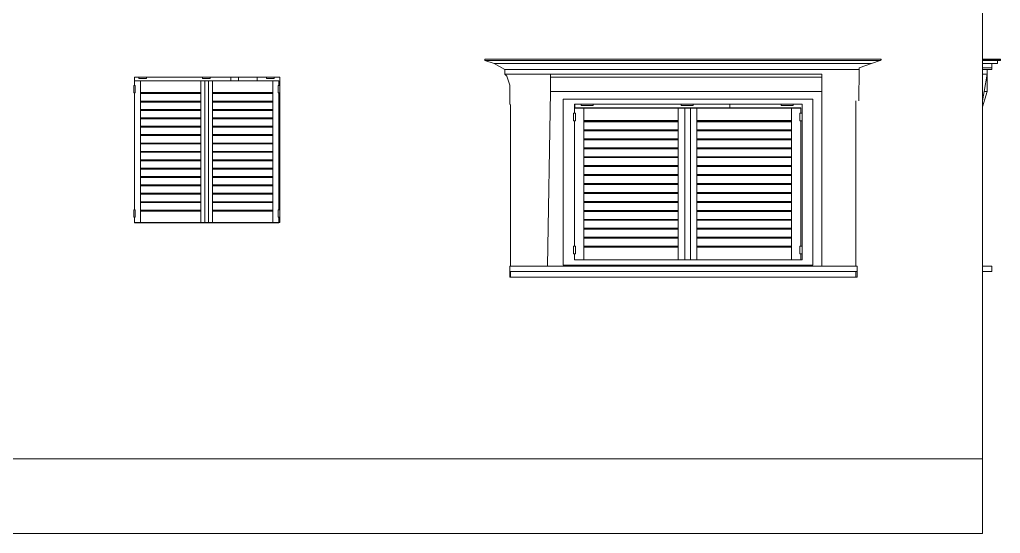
# Model space of a CAD drawing. Header units: inches. Extents: x 16.2 to 49.2, y 7.1 to 20.7.
# Drawn here: x 42.8 to 48.2, y 15.09 to 17.92 of the extents above; entities that cross this region are included whole.
import ezdxf

# ---------------------------------------------------------------- set-up
doc = ezdxf.new("R2010")
doc.units = ezdxf.units.IN
doc.header["$MEASUREMENT"] = 0
doc.layers.add('0inne_gulv', color=252, linetype='Continuous', lineweight=13)

# ---------------------------------------------------------------- blocks, each defined once
blk = doc.blocks.new('DEREK SMALL HOUSE rs')
for p, q in [((1.9265, 0.0837), (1.9265, 0.5837)), ((1.3693, 0.0837), (-0.8119, 0.0837)), ((-0.8119, 0.0837), (-0.8119, 0.0766)), ((-0.8119, 0.0766), (1.3635, 0.0766)), ((-0.8119, 0.0766), (-0.762, 0.0596)), ((-0.762, 0.0596), (1.3153, 0.0596)), ((-0.7018, 0.0268), (-0.762, 0.0596)), ((1.2473, 0.0356), (1.3153, 0.0596)), ((1.3153, 0.0596), (1.3635, 0.0766)), ((1.3635, 0.0766), (1.3693, 0.0786)), ((1.3693, 0.0786), (1.3693, 0.0837)), ((1.9265, 0.0837), (2.0254, 0.0837)), ((1.9265, 0.0786), (1.9265, 0.0837)), ((1.9265, 0.0786), (2.0254, 0.0786)), ((1.9265, 0.0766), (1.9265, 0.0786)), ((1.9265, 0.0766), (2.0089, 0.0766)), ((1.9265, 0.0596), (1.9265, 0.0766)), ((1.9265, 0.0596), (1.9784, 0.0596)), ((1.9265, 0.0356), (1.9265, 0.0596)), ((1.9784, 0.0596), (2.0089, 0.0596)), ((1.9784, 0.0356), (1.9784, 0.0596)), ((2.0089, 0.0596), (2.0089, 0.0766)), ((2.0089, 0.0766), (2.0254, 0.0766)), ((2.0254, 0.0786), (2.0254, 0.0837)), ((2.0254, 0.0766), (2.0254, 0.0786)), ((-0.7018, 0.0268), (1.2472, 0.0268)), ((-0.7018, 0.0268), (-0.7018, 0.001)), ((-0.7018, 0.001), (-0.6917, -0.01)), ((-0.7018, 0.001), (-0.4503, 0.001)), ((-0.4503, 0.001), (-0.4506, -0.0163)), ((-0.4503, 0.001), (1.0433, 0.001)), ((1.0433, 0.001), (1.0433, -0.0163)), ((1.2457, -0.1455), (1.2472, 0.0268)), ((1.2472, 0.0268), (1.2473, 0.0356)), ((1.9265, 0.0356), (1.9784, 0.0356)), ((1.9265, 0.0268), (1.9265, 0.0356)), ((1.9265, 0.0268), (1.952, 0.0268)), ((1.9265, 0.001), (1.9265, 0.0268)), ((1.9265, 0.001), (1.952, 0.001)), ((1.9265, -0.1455), (1.9265, 0.001)), ((1.9352, -0.0955), (1.952, 0.001)), ((1.952, 0.0268), (1.9784, 0.0268)), ((1.952, 0.001), (1.952, 0.0268)), ((1.952, 0.001), (1.952, -0.0955)), ((1.9784, 0.0268), (1.9784, 0.0356)), ((-2.7419, -0.0617), (-2.7419, -0.0163)), ((-2.7174, -0.0163), (-2.7419, -0.0163)), ((-2.7086, -0.0352), (-2.7413, -0.0352)), ((-2.7413, -0.0352), (-2.7413, -0.0366)), ((-2.7086, -0.0366), (-2.7413, -0.0366)), ((-2.7413, -0.0366), (-2.7413, -0.0617)), ((-2.6749, -0.0163), (-2.7174, -0.0163)), ((-2.7174, -0.0235), (-2.7174, -0.0163)), ((-2.6749, -0.0235), (-2.7174, -0.0235)), ((-2.7086, -0.0352), (-2.3764, -0.0352)), ((-2.7086, -0.0352), (-2.7086, -0.0366)), ((-2.3764, -0.0366), (-2.7086, -0.0366)), ((-2.7086, -0.0366), (-2.7086, -0.1005)), ((-2.3663, -0.0163), (-2.6749, -0.0163)), ((-2.6749, -0.0163), (-2.6749, -0.0235)), ((-2.3437, -0.0352), (-2.3764, -0.0352)), ((-2.3764, -0.0352), (-2.3764, -0.0366)), ((-2.3764, -0.0366), (-2.3764, -0.1005)), ((-2.3537, -0.0366), (-2.3764, -0.0366)), ((-2.3238, -0.0163), (-2.3663, -0.0163)), ((-2.3663, -0.0235), (-2.3663, -0.0163)), ((-2.3238, -0.0235), (-2.3663, -0.0235)), ((-2.3537, -0.8164), (-2.3537, -0.0366)), ((-2.3437, -0.0366), (-2.3537, -0.0366)), ((-2.3437, -0.0352), (-2.3437, -0.0366)), ((-2.311, -0.0352), (-2.3437, -0.0352)), ((-2.3437, -0.0366), (-2.3336, -0.0366)), ((-2.3336, -0.8164), (-2.3336, -0.0366)), ((-2.311, -0.0366), (-2.3336, -0.0366)), ((-2.2111, -0.0163), (-2.3238, -0.0163)), ((-2.3238, -0.0163), (-2.3238, -0.0235)), ((-2.311, -0.0352), (-2.311, -0.0366)), ((-2.311, -0.0352), (-2.2111, -0.0352)), ((-1.9788, -0.0366), (-2.311, -0.0366)), ((-2.311, -0.0366), (-2.311, -0.1005)), ((-2.2111, -0.0352), (-2.2111, -0.0163)), ((-2.1693, -0.0163), (-2.2111, -0.0163)), ((-2.2111, -0.0352), (-2.1693, -0.0352)), ((-2.1693, -0.0352), (-2.1693, -0.0163)), ((-2.0653, -0.0163), (-2.1693, -0.0163)), ((-2.1693, -0.0352), (-2.0653, -0.0352)), ((-2.0653, -0.0352), (-2.0653, -0.0163)), ((-2.0152, -0.0163), (-2.0653, -0.0163)), ((-2.0653, -0.0352), (-1.9788, -0.0352)), ((-1.9726, -0.0163), (-2.0152, -0.0163)), ((-2.0152, -0.0235), (-2.0152, -0.0163)), ((-1.9726, -0.0235), (-2.0152, -0.0235)), ((-1.946, -0.0352), (-1.9788, -0.0352)), ((-1.9788, -0.0352), (-1.9788, -0.0366)), ((-1.946, -0.0366), (-1.9788, -0.0366)), ((-1.9788, -0.0366), (-1.9788, -0.1005)), ((-1.9419, -0.0163), (-1.9726, -0.0163)), ((-1.9726, -0.0163), (-1.9726, -0.0235)), ((-1.946, -0.0352), (-1.946, -0.0366)), ((-1.946, -0.0617), (-1.946, -0.0366)), ((-1.9419, -0.0617), (-1.9419, -0.0163)), ((-0.6917, -0.01), (-0.6742, -0.0597)), ((-0.4506, -0.0163), (-0.4519, -0.0955)), ((1.0433, -0.0163), (-0.4506, -0.0163)), ((1.0433, -0.0163), (1.0433, -0.0955)), ((-2.7448, -0.0617), (-2.7448, -0.1023)), ((-2.7448, -0.0617), (-2.7419, -0.0617)), ((-2.7419, -0.1023), (-2.7448, -0.1023)), ((-2.7413, -0.0617), (-2.7419, -0.0617)), ((-2.7419, -0.7464), (-2.7419, -0.1023)), ((-2.7419, -0.1023), (-2.7413, -0.1023)), ((-2.7413, -0.0617), (-2.7372, -0.0617)), ((-2.7413, -0.1023), (-2.7413, -0.7464)), ((-2.7413, -0.1023), (-2.7372, -0.1023)), ((-2.7372, -0.0617), (-2.7372, -0.1023)), ((-2.7086, -0.1018), (-2.7086, -0.1005)), ((-2.7086, -0.1005), (-2.3764, -0.1005)), ((-2.7086, -0.1018), (-2.3764, -0.1018)), ((-2.7086, -0.1029), (-2.7086, -0.1018)), ((-2.3764, -0.1029), (-2.7086, -0.1029)), ((-2.7086, -0.1067), (-2.7086, -0.1029)), ((-2.3764, -0.1067), (-2.7086, -0.1067)), ((-2.7086, -0.148), (-2.7086, -0.1067)), ((-2.3764, -0.1005), (-2.3764, -0.1018)), ((-2.3764, -0.1018), (-2.3764, -0.1029)), ((-2.3764, -0.1029), (-2.3764, -0.1067)), ((-2.3764, -0.1067), (-2.3764, -0.148)), ((-2.311, -0.1018), (-2.311, -0.1005)), ((-2.311, -0.1005), (-1.9788, -0.1005)), ((-2.311, -0.1029), (-2.311, -0.1018)), ((-2.311, -0.1018), (-2.2111, -0.1018)), ((-2.2111, -0.1029), (-2.311, -0.1029)), ((-2.311, -0.1067), (-2.311, -0.1029)), ((-1.9788, -0.1067), (-2.311, -0.1067)), ((-2.311, -0.148), (-2.311, -0.1067)), ((-2.2111, -0.1029), (-2.2111, -0.1018)), ((-2.2111, -0.1018), (-2.1693, -0.1018)), ((-2.1693, -0.1029), (-2.2111, -0.1029)), ((-2.2111, -0.1031), (-2.2111, -0.103)), ((-2.1693, -0.1029), (-2.1693, -0.1018)), ((-2.1693, -0.1018), (-2.0653, -0.1018)), ((-2.0653, -0.1029), (-2.1693, -0.1029)), ((-2.1693, -0.1031), (-2.1693, -0.103)), ((-2.0653, -0.1029), (-2.0653, -0.1018)), ((-2.0653, -0.1018), (-1.9788, -0.1018)), ((-1.9788, -0.1029), (-2.0653, -0.1029)), ((-2.0653, -0.1031), (-2.0653, -0.103)), ((-1.9788, -0.1005), (-1.9788, -0.1018)), ((-1.9788, -0.1018), (-1.9788, -0.1029)), ((-1.9788, -0.1029), (-1.9788, -0.1067)), ((-1.9788, -0.1067), (-1.9788, -0.148)), ((-1.9495, -0.0617), (-1.9495, -0.1023)), ((-1.946, -0.0617), (-1.9495, -0.0617)), ((-1.946, -0.1023), (-1.9495, -0.1023)), ((-1.946, -0.0617), (-1.9419, -0.0617)), ((-1.946, -0.7464), (-1.946, -0.1023)), ((-1.9419, -0.1023), (-1.946, -0.1023)), ((-1.9419, -0.0617), (-1.9419, -0.1023)), ((-1.9419, -0.7464), (-1.9419, -0.1023)), ((-0.6742, -0.0597), (-0.6742, -0.1661)), ((-0.4519, -0.0955), (-0.4676, -1.0551)), ((-0.4519, -0.0955), (1.0433, -0.0955)), ((1.0433, -1.0551), (1.0433, -0.0955)), ((1.952, -0.0955), (1.9265, -0.1783)), ((1.9265, -0.1455), (1.9352, -0.0955)), ((1.9352, -0.0955), (1.952, -0.0955)), ((-2.3764, -0.148), (-2.7086, -0.148)), ((-2.7086, -0.149), (-2.7086, -0.148)), ((-2.3764, -0.149), (-2.7086, -0.149)), ((-2.7086, -0.1528), (-2.7086, -0.149)), ((-2.3764, -0.1528), (-2.7086, -0.1528)), ((-2.7086, -0.1941), (-2.7086, -0.1528)), ((-2.3764, -0.149), (-2.3764, -0.148)), ((-2.3764, -0.149), (-2.3764, -0.1528)), ((-2.3764, -0.1528), (-2.3764, -0.1941)), ((-1.9788, -0.148), (-2.311, -0.148)), ((-2.311, -0.149), (-2.311, -0.148)), ((-1.9788, -0.149), (-2.311, -0.149)), ((-2.311, -0.1528), (-2.311, -0.149)), ((-1.9788, -0.1528), (-2.311, -0.1528)), ((-2.311, -0.1941), (-2.311, -0.1528)), ((-1.9788, -0.149), (-1.9788, -0.148)), ((-1.9788, -0.149), (-1.9788, -0.1528)), ((-1.9788, -0.1528), (-1.9788, -0.1941)), ((-0.3811, -0.1365), (-0.3811, -1.0509)), ((0.9922, -0.1365), (-0.3811, -0.1365)), ((0.9922, -1.0509), (0.9922, -0.1365)), ((1.2296, -1.0551), (1.2296, -0.1455)), ((1.9265, -0.1783), (1.9265, -0.1455)), ((-2.3764, -0.1941), (-2.7086, -0.1941)), ((-2.7086, -0.1951), (-2.7086, -0.1941)), ((-2.3764, -0.1951), (-2.7086, -0.1951)), ((-2.7086, -0.1989), (-2.7086, -0.1951)), ((-2.3764, -0.1989), (-2.7086, -0.1989)), ((-2.7086, -0.2401), (-2.7086, -0.1989)), ((-2.3764, -0.1951), (-2.3764, -0.1941)), ((-2.3764, -0.1951), (-2.3764, -0.1989)), ((-2.3764, -0.1989), (-2.3764, -0.2401)), ((-1.9788, -0.1941), (-2.311, -0.1941)), ((-2.311, -0.1951), (-2.311, -0.1941)), ((-1.9788, -0.1951), (-2.311, -0.1951)), ((-2.311, -0.1989), (-2.311, -0.1951)), ((-1.9788, -0.1989), (-2.311, -0.1989)), ((-2.311, -0.2401), (-2.311, -0.1989)), ((-1.9788, -0.1951), (-1.9788, -0.1941)), ((-1.9788, -0.1951), (-1.9788, -0.1989)), ((-1.9788, -0.1989), (-1.9788, -0.2401)), ((-0.672, -1.0551), (-0.672, -0.1661)), ((-0.325, -0.2134), (-0.325, -0.2569)), ((-0.325, -0.2134), (-0.3197, -0.2134)), ((-0.3197, -0.1649), (-0.3197, -0.2134)), ((-0.3169, -0.1649), (-0.3197, -0.1649)), ((-0.3196, -0.2134), (-0.3197, -0.2134)), ((-0.3196, -0.1852), (-0.3196, -0.1866)), ((-0.3169, -0.1852), (-0.3196, -0.1852)), ((-0.2683, -0.1866), (-0.3196, -0.1866)), ((-0.3196, -0.1866), (-0.3196, -0.2134)), ((-0.3196, -0.2134), (-0.3131, -0.2134)), ((-0.3169, -0.1852), (-0.3169, -0.1649)), ((-0.2821, -0.1649), (-0.3169, -0.1649)), ((-0.2683, -0.1852), (-0.3169, -0.1852)), ((-0.3131, -0.2134), (-0.3131, -0.2569)), ((-0.2154, -0.1649), (-0.2821, -0.1649)), ((-0.2821, -0.1726), (-0.2821, -0.1649)), ((-0.2154, -0.1726), (-0.2821, -0.1726)), ((-0.2683, -0.1852), (0.2524, -0.1852)), ((-0.2683, -0.1852), (-0.2683, -0.1866)), ((0.2524, -0.1866), (-0.2683, -0.1866)), ((-0.2683, -0.1866), (-0.2683, -0.2549)), ((0.2683, -0.1649), (-0.2154, -0.1649)), ((-0.2154, -0.1649), (-0.2154, -0.1726)), ((0.3037, -0.1852), (0.2524, -0.1852)), ((0.2524, -0.1852), (0.2524, -0.1866)), ((0.2524, -0.1866), (0.2524, -0.2549)), ((0.288, -0.1866), (0.2524, -0.1866)), ((0.3349, -0.1649), (0.2683, -0.1649)), ((0.2683, -0.1726), (0.2683, -0.1649)), ((0.3349, -0.1726), (0.2683, -0.1726)), ((0.288, -1.0202), (0.288, -0.1866)), ((0.3037, -0.1866), (0.288, -0.1866)), ((0.3037, -0.1852), (0.3037, -0.1866)), ((0.355, -0.1852), (0.3037, -0.1852)), ((0.3037, -0.1866), (0.3195, -0.1866)), ((0.3195, -1.0202), (0.3195, -0.1866)), ((0.355, -0.1866), (0.3195, -0.1866)), ((0.5361, -0.1649), (0.3349, -0.1649)), ((0.3349, -0.1649), (0.3349, -0.1726)), ((0.355, -0.1852), (0.355, -0.1866)), ((0.355, -0.1852), (0.5361, -0.1852)), ((0.8757, -0.1866), (0.355, -0.1866)), ((0.355, -0.1866), (0.355, -0.2549)), ((0.5361, -0.1852), (0.5361, -0.1649)), ((0.8187, -0.1649), (0.5361, -0.1649)), ((0.5361, -0.1852), (0.8757, -0.1852)), ((0.8853, -0.1649), (0.8187, -0.1649)), ((0.8187, -0.1726), (0.8187, -0.1649)), ((0.8853, -0.1726), (0.8187, -0.1726)), ((0.927, -0.1852), (0.8757, -0.1852)), ((0.8757, -0.1852), (0.8757, -0.1866)), ((0.927, -0.1866), (0.8757, -0.1866)), ((0.8757, -0.1866), (0.8757, -0.2549)), ((0.9335, -0.1649), (0.8853, -0.1649)), ((0.8853, -0.1649), (0.8853, -0.1726)), ((0.9216, -0.2134), (0.9216, -0.2569)), ((0.927, -0.2134), (0.9216, -0.2134)), ((0.927, -0.1852), (0.927, -0.1866)), ((0.927, -0.2134), (0.927, -0.1866)), ((0.927, -0.2134), (0.9335, -0.2134)), ((0.9335, -0.2134), (0.9335, -0.1649)), ((0.9335, -0.2134), (0.9335, -0.2569)), ((1.9265, -1.0551), (1.9265, -0.1783)), ((-2.3764, -0.2401), (-2.7086, -0.2401)), ((-2.7086, -0.2412), (-2.7086, -0.2401)), ((-2.3764, -0.2412), (-2.7086, -0.2412)), ((-2.7086, -0.245), (-2.7086, -0.2412)), ((-2.3764, -0.245), (-2.7086, -0.245)), ((-2.7086, -0.2862), (-2.7086, -0.245)), ((-2.3764, -0.2412), (-2.3764, -0.2401)), ((-2.3764, -0.2412), (-2.3764, -0.245)), ((-2.3764, -0.245), (-2.3764, -0.2862)), ((-1.9788, -0.2401), (-2.311, -0.2401)), ((-2.311, -0.2412), (-2.311, -0.2401)), ((-1.9788, -0.2412), (-2.311, -0.2412)), ((-2.311, -0.245), (-2.311, -0.2412)), ((-1.9788, -0.245), (-2.311, -0.245)), ((-2.311, -0.2862), (-2.311, -0.245)), ((-1.9788, -0.2412), (-1.9788, -0.2401)), ((-1.9788, -0.2412), (-1.9788, -0.245)), ((-1.9788, -0.245), (-1.9788, -0.2862)), ((-0.3197, -0.2569), (-0.325, -0.2569)), ((-0.3197, -0.2569), (-0.3197, -0.9454)), ((-0.3197, -0.2569), (-0.3196, -0.2569)), ((-0.3196, -0.2569), (-0.3196, -0.9454)), ((-0.3196, -0.2569), (-0.3131, -0.2569)), ((-0.2683, -0.2563), (-0.2683, -0.2549)), ((-0.2683, -0.2549), (0.2524, -0.2549)), ((-0.2683, -0.2563), (0.2524, -0.2563)), ((-0.2683, -0.2575), (-0.2683, -0.2563)), ((0.2524, -0.2575), (-0.2683, -0.2575)), ((-0.2683, -0.2616), (-0.2683, -0.2575)), ((0.2524, -0.2616), (-0.2683, -0.2616)), ((-0.2683, -0.3057), (-0.2683, -0.2616)), ((0.2524, -0.2549), (0.2524, -0.2563)), ((0.2524, -0.2563), (0.2524, -0.2575)), ((0.2524, -0.2575), (0.2524, -0.2616)), ((0.2524, -0.2616), (0.2524, -0.3057)), ((0.355, -0.2563), (0.355, -0.2549)), ((0.355, -0.2549), (0.8757, -0.2549)), ((0.355, -0.2575), (0.355, -0.2563)), ((0.355, -0.2563), (0.5361, -0.2563)), ((0.5361, -0.2575), (0.355, -0.2575)), ((0.355, -0.2616), (0.355, -0.2575)), ((0.8757, -0.2616), (0.355, -0.2616)), ((0.355, -0.3057), (0.355, -0.2616)), ((0.5361, -0.2575), (0.5361, -0.2563)), ((0.5361, -0.2563), (0.8757, -0.2563)), ((0.8757, -0.2575), (0.5361, -0.2575)), ((0.5361, -0.2577), (0.5361, -0.2576)), ((0.8757, -0.2549), (0.8757, -0.2563)), ((0.8757, -0.2563), (0.8757, -0.2575)), ((0.8757, -0.2575), (0.8757, -0.2616)), ((0.8757, -0.2616), (0.8757, -0.3057)), ((0.927, -0.2569), (0.9216, -0.2569)), ((0.927, -0.9454), (0.927, -0.2569)), ((0.9335, -0.2569), (0.927, -0.2569)), ((0.9335, -0.9454), (0.9335, -0.2569)), ((-2.3764, -0.2862), (-2.7086, -0.2862)), ((-2.7086, -0.2873), (-2.7086, -0.2862)), ((-2.3764, -0.2873), (-2.7086, -0.2873)), ((-2.7086, -0.2911), (-2.7086, -0.2873)), ((-2.3764, -0.2911), (-2.7086, -0.2911)), ((-2.7086, -0.3323), (-2.7086, -0.2911)), ((-2.3764, -0.2873), (-2.3764, -0.2862)), ((-2.3764, -0.2873), (-2.3764, -0.2911)), ((-2.3764, -0.2911), (-2.3764, -0.3323)), ((-1.9788, -0.2862), (-2.311, -0.2862)), ((-2.311, -0.2873), (-2.311, -0.2862)), ((-1.9788, -0.2873), (-2.311, -0.2873)), ((-2.311, -0.2911), (-2.311, -0.2873)), ((-1.9788, -0.2911), (-2.311, -0.2911)), ((-2.311, -0.3323), (-2.311, -0.2911)), ((-1.9788, -0.2873), (-1.9788, -0.2862)), ((-1.9788, -0.2873), (-1.9788, -0.2911)), ((-1.9788, -0.2911), (-1.9788, -0.3323)), ((0.2524, -0.3057), (-0.2683, -0.3057)), ((-0.2683, -0.3068), (-0.2683, -0.3057)), ((0.2524, -0.3068), (-0.2683, -0.3068)), ((-0.2683, -0.3109), (-0.2683, -0.3068)), ((0.2524, -0.3109), (-0.2683, -0.3109)), ((-0.2683, -0.3549), (-0.2683, -0.3109)), ((0.2524, -0.3068), (0.2524, -0.3057)), ((0.2524, -0.3068), (0.2524, -0.3109)), ((0.2524, -0.3109), (0.2524, -0.3549)), ((0.8757, -0.3057), (0.355, -0.3057)), ((0.355, -0.3068), (0.355, -0.3057)), ((0.8757, -0.3068), (0.355, -0.3068)), ((0.355, -0.3109), (0.355, -0.3068)), ((0.8757, -0.3109), (0.355, -0.3109)), ((0.355, -0.3549), (0.355, -0.3109)), ((0.8757, -0.3068), (0.8757, -0.3057)), ((0.8757, -0.3068), (0.8757, -0.3109)), ((0.8757, -0.3109), (0.8757, -0.3549)), ((-2.3764, -0.3323), (-2.7086, -0.3323)), ((-2.7086, -0.3333), (-2.7086, -0.3323)), ((-2.3764, -0.3333), (-2.7086, -0.3333)), ((-2.7086, -0.3371), (-2.7086, -0.3333)), ((-2.3764, -0.3371), (-2.7086, -0.3371)), ((-2.7086, -0.3784), (-2.7086, -0.3371)), ((-2.3764, -0.3333), (-2.3764, -0.3323)), ((-2.3764, -0.3333), (-2.3764, -0.3371)), ((-2.3764, -0.3371), (-2.3764, -0.3784)), ((-1.9788, -0.3323), (-2.311, -0.3323)), ((-2.311, -0.3333), (-2.311, -0.3323)), ((-1.9788, -0.3333), (-2.311, -0.3333)), ((-2.311, -0.3371), (-2.311, -0.3333)), ((-1.9788, -0.3371), (-2.311, -0.3371)), ((-2.311, -0.3784), (-2.311, -0.3371)), ((-1.9788, -0.3333), (-1.9788, -0.3323)), ((-1.9788, -0.3333), (-1.9788, -0.3371)), ((-1.9788, -0.3371), (-1.9788, -0.3784)), ((0.2524, -0.3549), (-0.2683, -0.3549)), ((-0.2683, -0.356), (-0.2683, -0.3549)), ((0.2524, -0.356), (-0.2683, -0.356)), ((-0.2683, -0.3601), (-0.2683, -0.356)), ((0.2524, -0.3601), (-0.2683, -0.3601)), ((-0.2683, -0.4042), (-0.2683, -0.3601)), ((0.2524, -0.356), (0.2524, -0.3549)), ((0.2524, -0.356), (0.2524, -0.3601)), ((0.2524, -0.3601), (0.2524, -0.4042)), ((0.8757, -0.3549), (0.355, -0.3549)), ((0.355, -0.356), (0.355, -0.3549)), ((0.8757, -0.356), (0.355, -0.356)), ((0.355, -0.3601), (0.355, -0.356)), ((0.8757, -0.3601), (0.355, -0.3601)), ((0.355, -0.4042), (0.355, -0.3601)), ((0.8757, -0.356), (0.8757, -0.3549)), ((0.8757, -0.356), (0.8757, -0.3601)), ((0.8757, -0.3601), (0.8757, -0.4042)), ((-2.3764, -0.3784), (-2.7086, -0.3784)), ((-2.7086, -0.3794), (-2.7086, -0.3784)), ((-2.3764, -0.3794), (-2.7086, -0.3794)), ((-2.7086, -0.3832), (-2.7086, -0.3794)), ((-2.3764, -0.3832), (-2.7086, -0.3832)), ((-2.7086, -0.4245), (-2.7086, -0.3832)), ((-2.3764, -0.4245), (-2.7086, -0.4245)), ((-2.7086, -0.4255), (-2.7086, -0.4245)), ((-2.3764, -0.4255), (-2.7086, -0.4255)), ((-2.7086, -0.4293), (-2.7086, -0.4255)), ((-2.3764, -0.4293), (-2.7086, -0.4293)), ((-2.7086, -0.4705), (-2.7086, -0.4293)), ((-2.3764, -0.3794), (-2.3764, -0.3784)), ((-2.3764, -0.3794), (-2.3764, -0.3832)), ((-2.3764, -0.3832), (-2.3764, -0.4245)), ((-2.3764, -0.4255), (-2.3764, -0.4245)), ((-2.3764, -0.4255), (-2.3764, -0.4293)), ((-2.3764, -0.4293), (-2.3764, -0.4705)), ((-1.9788, -0.3784), (-2.311, -0.3784)), ((-2.311, -0.3794), (-2.311, -0.3784)), ((-1.9788, -0.3794), (-2.311, -0.3794)), ((-2.311, -0.3832), (-2.311, -0.3794)), ((-1.9788, -0.3832), (-2.311, -0.3832)), ((-2.311, -0.4245), (-2.311, -0.3832)), ((-1.9788, -0.4245), (-2.311, -0.4245)), ((-2.311, -0.4255), (-2.311, -0.4245)), ((-1.9788, -0.4255), (-2.311, -0.4255)), ((-2.311, -0.4293), (-2.311, -0.4255)), ((-1.9788, -0.4293), (-2.311, -0.4293)), ((-2.311, -0.4705), (-2.311, -0.4293)), ((-1.9788, -0.3794), (-1.9788, -0.3784)), ((-1.9788, -0.3794), (-1.9788, -0.3832)), ((-1.9788, -0.3832), (-1.9788, -0.4245)), ((-1.9788, -0.4255), (-1.9788, -0.4245)), ((-1.9788, -0.4255), (-1.9788, -0.4293)), ((-1.9788, -0.4293), (-1.9788, -0.4705)), ((0.2524, -0.4042), (-0.2683, -0.4042)), ((-0.2683, -0.4053), (-0.2683, -0.4042)), ((0.2524, -0.4053), (-0.2683, -0.4053)), ((-0.2683, -0.4094), (-0.2683, -0.4053)), ((0.2524, -0.4094), (-0.2683, -0.4094)), ((-0.2683, -0.4535), (-0.2683, -0.4094)), ((0.2524, -0.4053), (0.2524, -0.4042)), ((0.2524, -0.4053), (0.2524, -0.4094)), ((0.2524, -0.4094), (0.2524, -0.4535)), ((0.8757, -0.4042), (0.355, -0.4042)), ((0.355, -0.4053), (0.355, -0.4042)), ((0.8757, -0.4053), (0.355, -0.4053)), ((0.355, -0.4094), (0.355, -0.4053)), ((0.8757, -0.4094), (0.355, -0.4094)), ((0.355, -0.4535), (0.355, -0.4094)), ((0.8757, -0.4053), (0.8757, -0.4042)), ((0.8757, -0.4053), (0.8757, -0.4094)), ((0.8757, -0.4094), (0.8757, -0.4535)), ((-2.3764, -0.4705), (-2.7086, -0.4705)), ((-2.7086, -0.4716), (-2.7086, -0.4705)), ((-2.3764, -0.4716), (-2.7086, -0.4716)), ((-2.7086, -0.4754), (-2.7086, -0.4716)), ((-2.3764, -0.4754), (-2.7086, -0.4754)), ((-2.7086, -0.5166), (-2.7086, -0.4754)), ((-2.3764, -0.4716), (-2.3764, -0.4705)), ((-2.3764, -0.4716), (-2.3764, -0.4754)), ((-2.3764, -0.4754), (-2.3764, -0.5166)), ((-1.9788, -0.4705), (-2.311, -0.4705)), ((-2.311, -0.4716), (-2.311, -0.4705)), ((-1.9788, -0.4716), (-2.311, -0.4716)), ((-2.311, -0.4754), (-2.311, -0.4716)), ((-1.9788, -0.4754), (-2.311, -0.4754)), ((-2.311, -0.5166), (-2.311, -0.4754)), ((-1.9788, -0.4716), (-1.9788, -0.4705)), ((-1.9788, -0.4716), (-1.9788, -0.4754)), ((-1.9788, -0.4754), (-1.9788, -0.5166)), ((0.2524, -0.4535), (-0.2683, -0.4535)), ((-0.2683, -0.4546), (-0.2683, -0.4535)), ((0.2524, -0.4546), (-0.2683, -0.4546)), ((-0.2683, -0.4586), (-0.2683, -0.4546)), ((0.2524, -0.4586), (-0.2683, -0.4586)), ((-0.2683, -0.5027), (-0.2683, -0.4586)), ((0.2524, -0.4546), (0.2524, -0.4535)), ((0.2524, -0.4546), (0.2524, -0.4586)), ((0.2524, -0.4586), (0.2524, -0.5027)), ((0.8757, -0.4535), (0.355, -0.4535)), ((0.355, -0.4546), (0.355, -0.4535)), ((0.8757, -0.4546), (0.355, -0.4546)), ((0.355, -0.4586), (0.355, -0.4546)), ((0.8757, -0.4586), (0.355, -0.4586)), ((0.355, -0.5027), (0.355, -0.4586)), ((0.8757, -0.4546), (0.8757, -0.4535)), ((0.8757, -0.4546), (0.8757, -0.4586)), ((0.8757, -0.4586), (0.8757, -0.5027)), ((-2.3764, -0.5166), (-2.7086, -0.5166)), ((-2.7086, -0.5177), (-2.7086, -0.5166)), ((-2.3764, -0.5177), (-2.7086, -0.5177)), ((-2.7086, -0.5215), (-2.7086, -0.5177)), ((-2.3764, -0.5215), (-2.7086, -0.5215)), ((-2.7086, -0.5627), (-2.7086, -0.5215)), ((-2.3764, -0.5177), (-2.3764, -0.5166)), ((-2.3764, -0.5177), (-2.3764, -0.5215)), ((-2.3764, -0.5215), (-2.3764, -0.5627)), ((-1.9788, -0.5166), (-2.311, -0.5166)), ((-2.311, -0.5177), (-2.311, -0.5166)), ((-1.9788, -0.5177), (-2.311, -0.5177)), ((-2.311, -0.5215), (-2.311, -0.5177)), ((-1.9788, -0.5215), (-2.311, -0.5215)), ((-2.311, -0.5627), (-2.311, -0.5215)), ((-1.9788, -0.5177), (-1.9788, -0.5166)), ((-1.9788, -0.5177), (-1.9788, -0.5215)), ((-1.9788, -0.5215), (-1.9788, -0.5627)), ((0.2524, -0.5027), (-0.2683, -0.5027)), ((-0.2683, -0.5038), (-0.2683, -0.5027)), ((0.2524, -0.5038), (-0.2683, -0.5038)), ((-0.2683, -0.5079), (-0.2683, -0.5038)), ((0.2524, -0.5079), (-0.2683, -0.5079)), ((-0.2683, -0.552), (-0.2683, -0.5079)), ((0.2524, -0.5038), (0.2524, -0.5027)), ((0.2524, -0.5038), (0.2524, -0.5079)), ((0.2524, -0.5079), (0.2524, -0.552)), ((0.8757, -0.5027), (0.355, -0.5027)), ((0.355, -0.5038), (0.355, -0.5027)), ((0.8757, -0.5038), (0.355, -0.5038)), ((0.355, -0.5079), (0.355, -0.5038)), ((0.8757, -0.5079), (0.355, -0.5079)), ((0.355, -0.552), (0.355, -0.5079)), ((0.8757, -0.5038), (0.8757, -0.5027)), ((0.8757, -0.5038), (0.8757, -0.5079)), ((0.8757, -0.5079), (0.8757, -0.552)), ((-2.3764, -0.5627), (-2.7086, -0.5627)), ((-2.7086, -0.5637), (-2.7086, -0.5627)), ((-2.3764, -0.5637), (-2.7086, -0.5637)), ((-2.7086, -0.5676), (-2.7086, -0.5637)), ((-2.3764, -0.5676), (-2.7086, -0.5676)), ((-2.7086, -0.6088), (-2.7086, -0.5676)), ((-2.3764, -0.5637), (-2.3764, -0.5627)), ((-2.3764, -0.5637), (-2.3764, -0.5676)), ((-2.3764, -0.5676), (-2.3764, -0.6088)), ((-1.9788, -0.5627), (-2.311, -0.5627)), ((-2.311, -0.5637), (-2.311, -0.5627)), ((-1.9788, -0.5637), (-2.311, -0.5637)), ((-2.311, -0.5676), (-2.311, -0.5637)), ((-1.9788, -0.5676), (-2.311, -0.5676)), ((-2.311, -0.6088), (-2.311, -0.5676)), ((-1.9788, -0.5637), (-1.9788, -0.5627)), ((-1.9788, -0.5637), (-1.9788, -0.5676)), ((-1.9788, -0.5676), (-1.9788, -0.6088)), ((0.2524, -0.552), (-0.2683, -0.552)), ((-0.2683, -0.5531), (-0.2683, -0.552)), ((0.2524, -0.5531), (-0.2683, -0.5531)), ((-0.2683, -0.5572), (-0.2683, -0.5531)), ((0.2524, -0.5572), (-0.2683, -0.5572)), ((-0.2683, -0.6013), (-0.2683, -0.5572)), ((0.2524, -0.5531), (0.2524, -0.552)), ((0.2524, -0.5531), (0.2524, -0.5572)), ((0.2524, -0.5572), (0.2524, -0.6013)), ((0.8757, -0.552), (0.355, -0.552)), ((0.355, -0.5531), (0.355, -0.552)), ((0.8757, -0.5531), (0.355, -0.5531)), ((0.355, -0.5572), (0.355, -0.5531)), ((0.8757, -0.5572), (0.355, -0.5572)), ((0.355, -0.6013), (0.355, -0.5572)), ((0.8757, -0.5531), (0.8757, -0.552)), ((0.8757, -0.5531), (0.8757, -0.5572)), ((0.8757, -0.5572), (0.8757, -0.6013)), ((-2.3764, -0.6088), (-2.7086, -0.6088)), ((-2.7086, -0.6098), (-2.7086, -0.6088)), ((-2.3764, -0.6098), (-2.7086, -0.6098)), ((-2.7086, -0.6136), (-2.7086, -0.6098)), ((-2.3764, -0.6136), (-2.7086, -0.6136)), ((-2.7086, -0.6549), (-2.7086, -0.6136)), ((-2.3764, -0.6098), (-2.3764, -0.6088)), ((-2.3764, -0.6098), (-2.3764, -0.6136)), ((-2.3764, -0.6136), (-2.3764, -0.6549)), ((-1.9788, -0.6088), (-2.311, -0.6088)), ((-2.311, -0.6098), (-2.311, -0.6088)), ((-1.9788, -0.6098), (-2.311, -0.6098)), ((-2.311, -0.6136), (-2.311, -0.6098)), ((-1.9788, -0.6136), (-2.311, -0.6136)), ((-2.311, -0.6549), (-2.311, -0.6136)), ((-1.9788, -0.6098), (-1.9788, -0.6088)), ((-1.9788, -0.6098), (-1.9788, -0.6136)), ((-1.9788, -0.6136), (-1.9788, -0.6549)), ((0.2524, -0.6013), (-0.2683, -0.6013)), ((-0.2683, -0.6024), (-0.2683, -0.6013)), ((0.2524, -0.6024), (-0.2683, -0.6024)), ((-0.2683, -0.6064), (-0.2683, -0.6024)), ((0.2524, -0.6064), (-0.2683, -0.6064)), ((-0.2683, -0.6505), (-0.2683, -0.6064)), ((0.2524, -0.6024), (0.2524, -0.6013)), ((0.2524, -0.6024), (0.2524, -0.6064)), ((0.2524, -0.6064), (0.2524, -0.6505)), ((0.8757, -0.6013), (0.355, -0.6013)), ((0.355, -0.6024), (0.355, -0.6013)), ((0.8757, -0.6024), (0.355, -0.6024)), ((0.355, -0.6064), (0.355, -0.6024)), ((0.8757, -0.6064), (0.355, -0.6064)), ((0.355, -0.6505), (0.355, -0.6064)), ((0.8757, -0.6024), (0.8757, -0.6013)), ((0.8757, -0.6024), (0.8757, -0.6064)), ((0.8757, -0.6064), (0.8757, -0.6505)), ((-2.3764, -0.6549), (-2.7086, -0.6549)), ((-2.7086, -0.6559), (-2.7086, -0.6549)), ((-2.3764, -0.6559), (-2.7086, -0.6559)), ((-2.7086, -0.6597), (-2.7086, -0.6559)), ((-2.3764, -0.6597), (-2.7086, -0.6597)), ((-2.7086, -0.701), (-2.7086, -0.6597)), ((-2.3764, -0.701), (-2.7086, -0.701)), ((-2.7086, -0.702), (-2.7086, -0.701)), ((-2.3764, -0.6559), (-2.3764, -0.6549)), ((-2.3764, -0.6559), (-2.3764, -0.6597)), ((-2.3764, -0.701), (-2.3764, -0.6597)), ((-2.3764, -0.702), (-2.3764, -0.701)), ((-1.9788, -0.6549), (-2.311, -0.6549)), ((-2.311, -0.6559), (-2.311, -0.6549)), ((-1.9788, -0.6559), (-2.311, -0.6559)), ((-2.311, -0.6597), (-2.311, -0.6559)), ((-1.9788, -0.6597), (-2.311, -0.6597)), ((-2.311, -0.701), (-2.311, -0.6597)), ((-1.9788, -0.701), (-2.311, -0.701)), ((-2.311, -0.702), (-2.311, -0.701)), ((-1.9788, -0.6559), (-1.9788, -0.6549)), ((-1.9788, -0.6559), (-1.9788, -0.6597)), ((-1.9788, -0.701), (-1.9788, -0.6597)), ((-1.9788, -0.702), (-1.9788, -0.701)), ((0.2524, -0.6505), (-0.2683, -0.6505)), ((-0.2683, -0.6516), (-0.2683, -0.6505)), ((0.2524, -0.6516), (-0.2683, -0.6516)), ((-0.2683, -0.6557), (-0.2683, -0.6516)), ((0.2524, -0.6557), (-0.2683, -0.6557)), ((-0.2683, -0.6998), (-0.2683, -0.6557)), ((0.2524, -0.6998), (-0.2683, -0.6998)), ((-0.2683, -0.7009), (-0.2683, -0.6998)), ((0.2524, -0.7009), (-0.2683, -0.7009)), ((-0.2683, -0.705), (-0.2683, -0.7009)), ((0.2524, -0.6516), (0.2524, -0.6505)), ((0.2524, -0.6516), (0.2524, -0.6557)), ((0.2524, -0.6557), (0.2524, -0.6998)), ((0.2524, -0.7009), (0.2524, -0.6998)), ((0.2524, -0.7009), (0.2524, -0.705)), ((0.8757, -0.6505), (0.355, -0.6505)), ((0.355, -0.6516), (0.355, -0.6505)), ((0.8757, -0.6516), (0.355, -0.6516)), ((0.355, -0.6557), (0.355, -0.6516)), ((0.8757, -0.6557), (0.355, -0.6557)), ((0.355, -0.6998), (0.355, -0.6557)), ((0.8757, -0.6998), (0.355, -0.6998)), ((0.355, -0.7009), (0.355, -0.6998)), ((0.8757, -0.7009), (0.355, -0.7009)), ((0.355, -0.705), (0.355, -0.7009)), ((0.8757, -0.6516), (0.8757, -0.6505)), ((0.8757, -0.6516), (0.8757, -0.6557)), ((0.8757, -0.6557), (0.8757, -0.6998)), ((0.8757, -0.7009), (0.8757, -0.6998)), ((0.8757, -0.7009), (0.8757, -0.705)), ((-2.7448, -0.7464), (-2.7448, -0.787)), ((-2.7448, -0.7464), (-2.7419, -0.7464)), ((-2.7413, -0.7464), (-2.7419, -0.7464)), ((-2.7413, -0.7464), (-2.7372, -0.7464)), ((-2.7372, -0.7464), (-2.7372, -0.787)), ((-2.3764, -0.702), (-2.7086, -0.702)), ((-2.7086, -0.7058), (-2.7086, -0.702)), ((-2.3764, -0.7058), (-2.7086, -0.7058)), ((-2.7086, -0.747), (-2.7086, -0.7058)), ((-2.3764, -0.747), (-2.7086, -0.747)), ((-2.7086, -0.7503), (-2.7086, -0.747)), ((-2.3764, -0.7503), (-2.7086, -0.7503)), ((-2.7086, -0.7511), (-2.7086, -0.7503)), ((-2.7086, -0.7511), (-2.3764, -0.7511)), ((-2.7086, -0.7524), (-2.7086, -0.7511)), ((-2.3764, -0.7524), (-2.7086, -0.7524)), ((-2.7086, -0.7524), (-2.7086, -0.8164)), ((-2.3764, -0.702), (-2.3764, -0.7058)), ((-2.3764, -0.747), (-2.3764, -0.7058)), ((-2.3764, -0.747), (-2.3764, -0.7503)), ((-2.3764, -0.7503), (-2.3764, -0.7511)), ((-2.3764, -0.7511), (-2.3764, -0.7524)), ((-2.3764, -0.7524), (-2.3764, -0.8164)), ((-1.9788, -0.702), (-2.311, -0.702)), ((-2.311, -0.7058), (-2.311, -0.702)), ((-1.9788, -0.7058), (-2.311, -0.7058)), ((-2.311, -0.747), (-2.311, -0.7058)), ((-1.9788, -0.747), (-2.311, -0.747)), ((-2.311, -0.7503), (-2.311, -0.747)), ((-2.2111, -0.7503), (-2.311, -0.7503)), ((-2.311, -0.7511), (-2.311, -0.7503)), ((-2.311, -0.7511), (-2.2111, -0.7511)), ((-2.311, -0.7524), (-2.311, -0.7511)), ((-1.9788, -0.7524), (-2.311, -0.7524)), ((-2.311, -0.7524), (-2.311, -0.8164)), ((-2.2111, -0.7497), (-2.2111, -0.7494)), ((-2.2111, -0.7503), (-2.2111, -0.7501)), ((-2.2111, -0.7511), (-2.2111, -0.7503)), ((-2.1693, -0.7503), (-2.2111, -0.7503)), ((-2.2111, -0.7511), (-2.1693, -0.7511)), ((-2.1693, -0.7497), (-2.1693, -0.7494)), ((-2.1693, -0.7503), (-2.1693, -0.7501)), ((-2.1693, -0.7511), (-2.1693, -0.7503)), ((-2.0653, -0.7503), (-2.1693, -0.7503)), ((-2.1693, -0.7511), (-2.0653, -0.7511)), ((-2.0653, -0.7497), (-2.0653, -0.7494)), ((-2.0653, -0.7503), (-2.0653, -0.7501)), ((-2.0653, -0.7511), (-2.0653, -0.7503)), ((-1.9788, -0.7503), (-2.0653, -0.7503)), ((-2.0653, -0.7511), (-1.9788, -0.7511)), ((-1.9788, -0.702), (-1.9788, -0.7058)), ((-1.9788, -0.747), (-1.9788, -0.7058)), ((-1.9788, -0.747), (-1.9788, -0.7503)), ((-1.9788, -0.7503), (-1.9788, -0.7511)), ((-1.9788, -0.7511), (-1.9788, -0.7524)), ((-1.9788, -0.7524), (-1.9788, -0.8164)), ((-1.9495, -0.7464), (-1.9495, -0.787)), ((-1.946, -0.7464), (-1.9495, -0.7464)), ((-1.946, -0.7464), (-1.9419, -0.7464)), ((-1.9419, -0.7464), (-1.9419, -0.787)), ((0.2524, -0.705), (-0.2683, -0.705)), ((-0.2683, -0.7491), (-0.2683, -0.705)), ((0.2524, -0.7491), (-0.2683, -0.7491)), ((-0.2683, -0.7502), (-0.2683, -0.7491)), ((0.2524, -0.7502), (-0.2683, -0.7502)), ((-0.2683, -0.7542), (-0.2683, -0.7502)), ((0.2524, -0.7542), (-0.2683, -0.7542)), ((-0.2683, -0.7983), (-0.2683, -0.7542)), ((0.2524, -0.705), (0.2524, -0.7491)), ((0.2524, -0.7502), (0.2524, -0.7491)), ((0.2524, -0.7502), (0.2524, -0.7542)), ((0.2524, -0.7542), (0.2524, -0.7983)), ((0.8757, -0.705), (0.355, -0.705)), ((0.355, -0.7491), (0.355, -0.705)), ((0.8757, -0.7491), (0.355, -0.7491)), ((0.355, -0.7502), (0.355, -0.7491)), ((0.8757, -0.7502), (0.355, -0.7502)), ((0.355, -0.7542), (0.355, -0.7502)), ((0.8757, -0.7542), (0.355, -0.7542)), ((0.355, -0.7983), (0.355, -0.7542)), ((0.8757, -0.705), (0.8757, -0.7491)), ((0.8757, -0.7502), (0.8757, -0.7491)), ((0.8757, -0.7502), (0.8757, -0.7542)), ((0.8757, -0.7542), (0.8757, -0.7983)), ((-2.7419, -0.787), (-2.7448, -0.787)), ((-2.7419, -0.8163), (-2.7419, -0.787)), ((-2.7419, -0.787), (-2.7413, -0.787)), ((-2.7413, -0.787), (-2.7413, -0.8163)), ((-2.7413, -0.787), (-2.7372, -0.787)), ((-1.946, -0.787), (-1.9495, -0.787)), ((-1.946, -0.8163), (-1.946, -0.787)), ((-1.9419, -0.787), (-1.946, -0.787)), ((-1.9419, -0.8163), (-1.9419, -0.787)), ((0.2524, -0.7983), (-0.2683, -0.7983)), ((-0.2683, -0.7994), (-0.2683, -0.7983)), ((0.2524, -0.7994), (-0.2683, -0.7994)), ((-0.2683, -0.8035), (-0.2683, -0.7994)), ((0.2524, -0.8035), (-0.2683, -0.8035)), ((-0.2683, -0.8476), (-0.2683, -0.8035)), ((0.2524, -0.7994), (0.2524, -0.7983)), ((0.2524, -0.7994), (0.2524, -0.8035)), ((0.2524, -0.8035), (0.2524, -0.8476)), ((0.8757, -0.7983), (0.355, -0.7983)), ((0.355, -0.7994), (0.355, -0.7983)), ((0.8757, -0.7994), (0.355, -0.7994)), ((0.355, -0.8035), (0.355, -0.7994)), ((0.8757, -0.8035), (0.355, -0.8035)), ((0.355, -0.8476), (0.355, -0.8035)), ((0.8757, -0.7994), (0.8757, -0.7983)), ((0.8757, -0.7994), (0.8757, -0.8035)), ((0.8757, -0.8035), (0.8757, -0.8476)), ((-2.7413, -0.8163), (-2.7419, -0.8163)), ((-2.7413, -0.8163), (-2.7413, -0.8164)), ((-2.7413, -0.8164), (-2.7086, -0.8164)), ((-2.7413, -0.8164), (-2.7413, -0.8177)), ((-2.7413, -0.8177), (-2.7086, -0.8177)), ((-2.7086, -0.8164), (-2.3764, -0.8164)), ((-2.7086, -0.8164), (-2.7086, -0.8177)), ((-2.7086, -0.8177), (-2.3764, -0.8177)), ((-2.3764, -0.8164), (-2.3764, -0.8177)), ((-2.3764, -0.8164), (-2.3537, -0.8164)), ((-2.3764, -0.8177), (-2.3437, -0.8177)), ((-2.3537, -0.8164), (-2.3437, -0.8164)), ((-2.3437, -0.8164), (-2.3437, -0.8177)), ((-2.3336, -0.8164), (-2.3437, -0.8164)), ((-2.3437, -0.8177), (-2.311, -0.8177)), ((-2.3336, -0.8164), (-2.311, -0.8164)), ((-2.311, -0.8164), (-2.311, -0.8177)), ((-2.311, -0.8164), (-1.9788, -0.8164)), ((-2.311, -0.8177), (-1.9788, -0.8177)), ((-1.9788, -0.8164), (-1.946, -0.8164)), ((-1.9788, -0.8164), (-1.9788, -0.8177)), ((-1.9788, -0.8177), (-1.946, -0.8177)), ((-1.9419, -0.8163), (-1.946, -0.8163)), ((-1.946, -0.8164), (-1.946, -0.8163)), ((-1.946, -0.8164), (-1.946, -0.8177)), ((0.2524, -0.8476), (-0.2683, -0.8476)), ((-0.2683, -0.8487), (-0.2683, -0.8476)), ((0.2524, -0.8487), (-0.2683, -0.8487)), ((-0.2683, -0.8528), (-0.2683, -0.8487)), ((0.2524, -0.8528), (-0.2683, -0.8528)), ((-0.2683, -0.8969), (-0.2683, -0.8528)), ((0.2524, -0.8487), (0.2524, -0.8476)), ((0.2524, -0.8487), (0.2524, -0.8528)), ((0.2524, -0.8969), (0.2524, -0.8528)), ((0.8757, -0.8476), (0.355, -0.8476)), ((0.355, -0.8487), (0.355, -0.8476)), ((0.8757, -0.8487), (0.355, -0.8487)), ((0.355, -0.8528), (0.355, -0.8487)), ((0.8757, -0.8528), (0.355, -0.8528)), ((0.355, -0.8969), (0.355, -0.8528)), ((0.8757, -0.8487), (0.8757, -0.8476)), ((0.8757, -0.8487), (0.8757, -0.8528)), ((0.8757, -0.8969), (0.8757, -0.8528)), ((0.2524, -0.8969), (-0.2683, -0.8969)), ((-0.2683, -0.898), (-0.2683, -0.8969)), ((0.2524, -0.898), (-0.2683, -0.898)), ((-0.2683, -0.902), (-0.2683, -0.898)), ((0.2524, -0.902), (-0.2683, -0.902)), ((-0.2683, -0.9461), (-0.2683, -0.902)), ((0.2524, -0.898), (0.2524, -0.8969)), ((0.2524, -0.898), (0.2524, -0.902)), ((0.2524, -0.9461), (0.2524, -0.902)), ((0.8757, -0.8969), (0.355, -0.8969)), ((0.355, -0.898), (0.355, -0.8969)), ((0.8757, -0.898), (0.355, -0.898)), ((0.355, -0.902), (0.355, -0.898)), ((0.8757, -0.902), (0.355, -0.902)), ((0.355, -0.9461), (0.355, -0.902)), ((0.8757, -0.898), (0.8757, -0.8969)), ((0.8757, -0.898), (0.8757, -0.902)), ((0.8757, -0.9461), (0.8757, -0.902)), ((-0.325, -0.9454), (-0.325, -0.9888)), ((-0.325, -0.9454), (-0.3197, -0.9454)), ((-0.3196, -0.9454), (-0.3197, -0.9454)), ((-0.3196, -0.9454), (-0.3131, -0.9454)), ((-0.3131, -0.9454), (-0.3131, -0.9888)), ((0.2524, -0.9461), (-0.2683, -0.9461)), ((-0.2683, -0.9496), (-0.2683, -0.9461)), ((0.2524, -0.9496), (-0.2683, -0.9496)), ((-0.2683, -0.9505), (-0.2683, -0.9496)), ((-0.2683, -0.9505), (0.2524, -0.9505)), ((-0.2683, -0.9519), (-0.2683, -0.9505)), ((0.2524, -0.9519), (-0.2683, -0.9519)), ((-0.2683, -0.9519), (-0.2683, -1.0202)), ((0.2524, -0.9461), (0.2524, -0.9496)), ((0.2524, -0.9496), (0.2524, -0.9505)), ((0.2524, -0.9505), (0.2524, -0.9519)), ((0.2524, -0.9519), (0.2524, -1.0202)), ((0.8757, -0.9461), (0.355, -0.9461)), ((0.355, -0.9496), (0.355, -0.9461)), ((0.5361, -0.9496), (0.355, -0.9496)), ((0.355, -0.9505), (0.355, -0.9496)), ((0.355, -0.9505), (0.5361, -0.9505)), ((0.355, -0.9519), (0.355, -0.9505)), ((0.8757, -0.9519), (0.355, -0.9519)), ((0.355, -0.9519), (0.355, -1.0202)), ((0.5361, -0.9489), (0.5361, -0.9486)), ((0.5361, -0.9496), (0.5361, -0.9494)), ((0.5361, -0.9505), (0.5361, -0.9496)), ((0.8757, -0.9496), (0.5361, -0.9496)), ((0.5361, -0.9505), (0.8757, -0.9505)), ((0.8757, -0.9461), (0.8757, -0.9496)), ((0.8757, -0.9496), (0.8757, -0.9505)), ((0.8757, -0.9505), (0.8757, -0.9519)), ((0.8757, -0.9519), (0.8757, -1.0202)), ((0.9216, -0.9454), (0.9216, -0.9888)), ((0.927, -0.9454), (0.9216, -0.9454)), ((0.927, -0.9454), (0.9335, -0.9454)), ((0.9335, -0.9454), (0.9335, -0.9888)), ((-0.3197, -0.9888), (-0.325, -0.9888)), ((-0.3197, -0.9888), (-0.3197, -1.0216)), ((-0.3197, -0.9888), (-0.3196, -0.9888)), ((-0.3197, -1.0216), (-0.3196, -1.0216)), ((-0.3196, -0.9888), (-0.3196, -1.0202)), ((-0.3196, -0.9888), (-0.3131, -0.9888)), ((-0.3196, -1.0202), (-0.2683, -1.0202)), ((-0.3196, -1.0202), (-0.3196, -1.0216)), ((-0.2683, -1.0216), (-0.3196, -1.0216)), ((-0.2683, -1.0216), (-0.2683, -1.0202)), ((-0.2683, -1.0202), (0.2524, -1.0202)), ((-0.2683, -1.0216), (0.2524, -1.0216)), ((0.2524, -1.0202), (0.2524, -1.0216)), ((0.2524, -1.0202), (0.288, -1.0202)), ((0.3037, -1.0216), (0.2524, -1.0216)), ((0.288, -1.0202), (0.3037, -1.0202)), ((0.3037, -1.0202), (0.3037, -1.0216)), ((0.3195, -1.0202), (0.3037, -1.0202)), ((0.355, -1.0216), (0.3037, -1.0216)), ((0.3195, -1.0202), (0.355, -1.0202)), ((0.355, -1.0202), (0.355, -1.0216)), ((0.355, -1.0202), (0.8757, -1.0202)), ((0.355, -1.0216), (0.8757, -1.0216)), ((0.8757, -1.0202), (0.8757, -1.0216)), ((0.8757, -1.0202), (0.927, -1.0202)), ((0.927, -1.0216), (0.8757, -1.0216)), ((0.927, -0.9888), (0.9216, -0.9888)), ((0.927, -1.0202), (0.927, -0.9888)), ((0.9335, -0.9888), (0.927, -0.9888)), ((0.927, -1.0202), (0.927, -1.0216)), ((0.927, -1.0216), (0.9335, -1.0216)), ((0.9335, -1.0216), (0.9335, -0.9888)), ((-0.6742, -1.0551), (-0.6742, -1.0857)), ((-0.6742, -1.0551), (-0.672, -1.0551)), ((-0.672, -1.0551), (-0.4676, -1.0551)), ((-0.4676, -1.0551), (1.0433, -1.0551)), ((-0.3811, -1.0509), (0.9922, -1.0509)), ((1.0433, -1.0551), (1.2296, -1.0551)), ((1.2296, -1.0551), (1.2376, -1.0551)), ((1.2374, -1.0857), (1.2376, -1.0551)), ((1.9265, -1.0551), (1.9784, -1.0551)), ((1.9265, -1.0857), (1.9265, -1.0551)), ((1.9784, -1.0857), (1.9784, -1.0551)), ((-0.6742, -1.0857), (-0.6742, -1.1163)), ((-0.6742, -1.0857), (-0.672, -1.0857)), ((-0.6742, -1.1163), (-0.672, -1.1163)), ((-0.672, -1.1163), (-0.672, -1.0857)), ((-0.672, -1.0857), (1.2296, -1.0857)), ((1.2296, -1.1163), (-0.672, -1.1163)), ((1.2296, -1.1163), (1.2296, -1.0857)), ((1.2296, -1.0857), (1.2374, -1.0857)), ((1.2296, -1.1163), (1.2371, -1.1163)), ((1.2371, -1.1163), (1.2374, -1.0857)), ((1.9265, -1.0857), (1.9784, -1.0857)), ((1.9265, -1.0857), (1.9265, -2.1163)), ((-6.3666, -2.1163), (1.9265, -2.1163)), ((1.9265, -2.5263), (1.9265, -2.1163)), ((-7.7666, -2.5263), (1.9265, -2.5263))]:
    blk.add_line(p, q)

msp = doc.modelspace()

# ---------------------------------------------------------------- block references
at = {"layer": '0inne_gulv'}
msp.add_blockref('DEREK SMALL HOUSE rs', (46.1712, 17.6167), dxfattribs=at)

doc.saveas('drawing.dxf')
